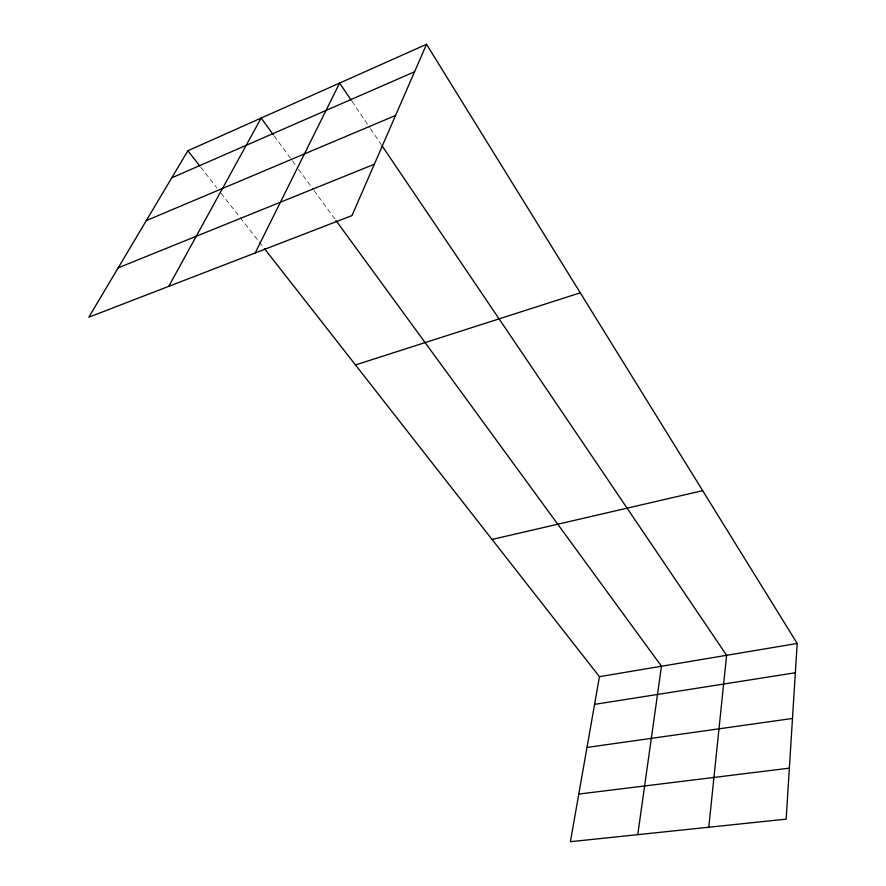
<?xml version="1.0" encoding="UTF-8"?>
<svg xmlns="http://www.w3.org/2000/svg" width="886" height="886" viewBox="0 0 886 886"><rect width="100%" height="100%" fill="white"/><g stroke="black" fill="none" stroke-linecap="round" stroke-linejoin="round"><path stroke-width="0.66" stroke-dasharray="4.43 3.32" d="M200.657 167.111L216.849 187.799M221.112 193.248L263.574 247.515M274.151 135.89L297.74 168.174M298.549 169.292L313.19 189.338M313.998 190.446L335.141 219.396M351.975 101.325L369.717 127.573M370.492 128.714L381.301 144.695"/><path stroke-width="1.33" d="M426.52 44.3L351.986 215.586L88.81 317.221L187.865 150.764L426.52 44.3L797.19 643.446L786.159 819.14L570.407 841.7L599.445 676.671L264.427 248.589M708.778 827.236L726.609 655.308L382.065 145.836M637.754 834.656L661.477 666.25L335.949 220.503M255.212 252.953L339.626 83.062L351.199 100.184M168.75 286.344L261.149 118.071L273.342 134.772M171.762 177.82L414.559 71.777M146.323 220.581L395.544 115.49M118.192 267.849L374.335 164.22M355.485 364.943L580.264 292.823M492.051 539.441L702.664 490.667M599.445 676.671L797.19 643.446M594.572 704.37L795.351 672.751M586.997 747.43L792.472 718.457M578.791 794.066L789.36 768.162M187.865 150.764L199.804 166.014"/></g></svg>
